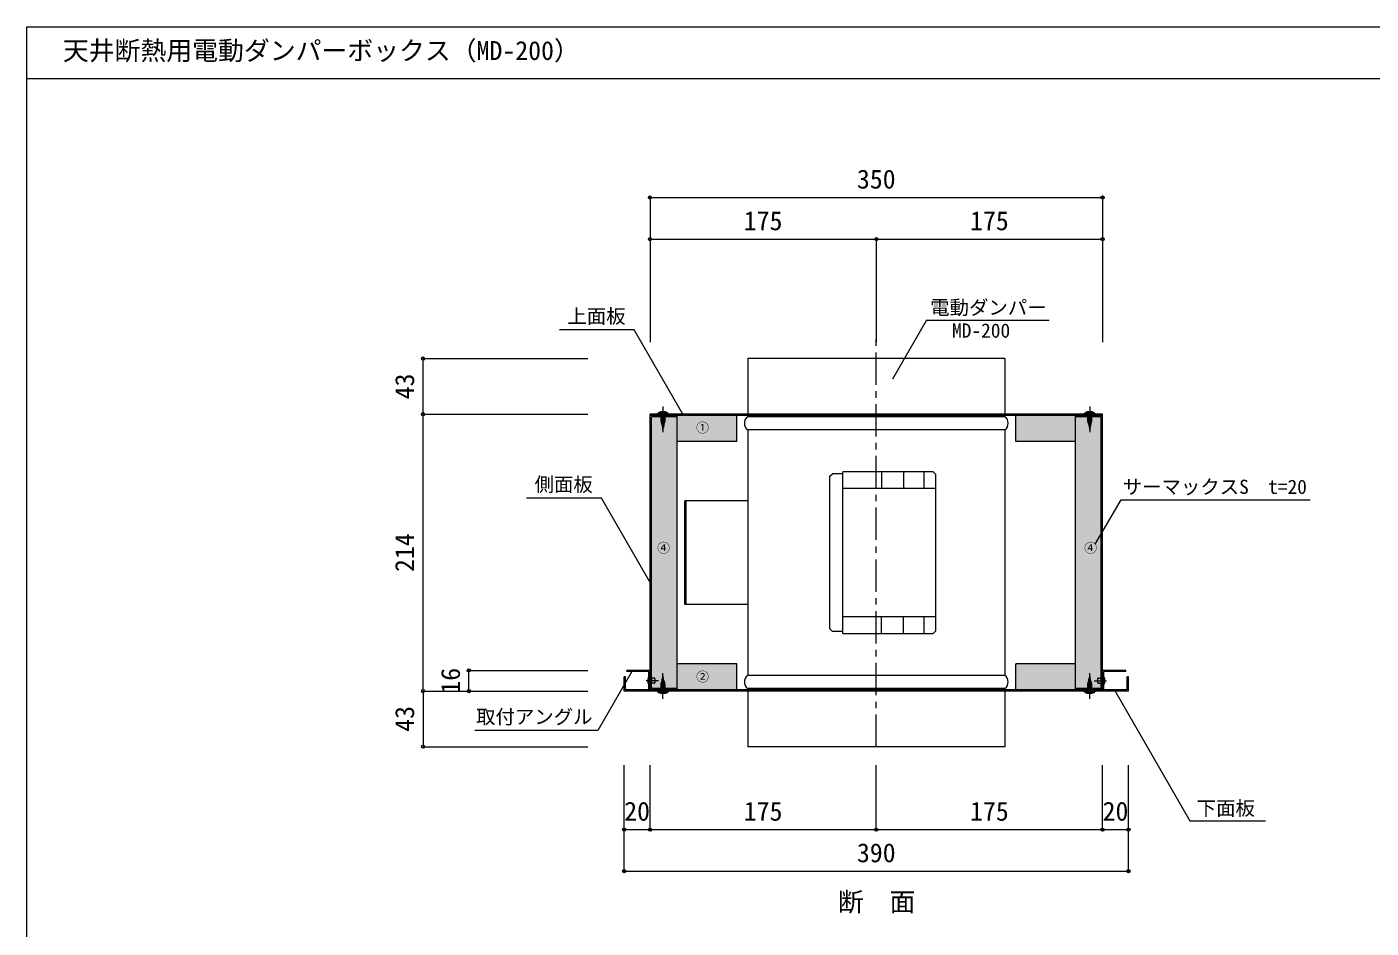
# Model space of a CAD drawing. Units: millimetres at full size, sheet at 1:5. Extents: x -1788 to 2332, y -754 to 651.
# Drawn here: x 312 to 1351, y -45 to 651 of the extents above; entities that cross this region are included whole.
import ezdxf
from ezdxf.enums import TextEntityAlignment as Align

# ---------------------------------------------------------------- set-up
doc = ezdxf.new("R2010")
doc.units = ezdxf.units.MM
doc.header["$LTSCALE"] = 5
doc.header["$PDMODE"] = 32
doc.header["$PDSIZE"] = 2.5
doc.linetypes.add('CHAIN1', pattern=[8, 5, -1, 1, -1])
doc.layers.add('0-1', color=4, linetype='Continuous', lineweight=15)
doc.layers.add('F-0', color=2, linetype='Continuous', lineweight=40)
doc.styles.add('ＭＳ ゴシック', font='')
doc.styles.get('ＭＳ ゴシック').set_extended_font_data('MS Gothic')

msp = doc.modelspace()

# ---------------------------------------------------------------- linework, layer by layer
at = {"layer": '0-1'}
for p, q in [((793.84, 519.395), (1143.84, 519.395)), ((793.84, 519.395), (793.84, 407.457)), ((1143.84, 519.395), (1143.84, 407.457)), ((793.84, 487.178), (968.84, 487.178)), ((793.84, 487.178), (793.84, 407.457)), ((968.84, 487.178), (968.84, 407.457)), ((968.84, 487.178), (1143.84, 487.178)), ((1143.84, 487.178), (1143.84, 407.457)), ((781.679, 416.993), (723.77, 416.993)), ((819.266, 351.891), (781.679, 416.993)), ((1007.722, 424.494), (981.385, 378.876)), ((1007.722, 424.494), (1102.566, 424.494)), ((618.252, 351.867), (618.252, 394.867)), ((618.252, 394.867), (745.741, 394.867)), ((618.252, 137.867), (618.252, 351.867)), ((618.252, 351.867), (745.741, 351.867)), ((799.84, 352.317), (799.84, 352.417)), ((807.39, 352.867), (800.29, 352.867)), ((807.39, 351.867), (800.29, 351.867)), ((805.84, 351.367), (801.84, 350.867)), ((805.84, 350.867), (801.84, 350.367)), ((805.84, 350.367), (801.84, 349.867)), ((805.84, 349.867), (801.84, 349.367)), ((805.84, 349.367), (801.84, 348.867)), ((805.84, 348.867), (801.84, 348.367)), ((805.84, 348.367), (801.848, 347.867)), ((805.832, 347.867), (801.881, 347.367)), ((805.799, 347.367), (801.939, 346.867)), ((805.741, 346.867), (802.022, 346.367)), ((805.658, 346.367), (802.132, 345.867)), ((805.548, 345.867), (802.269, 345.367)), ((802.34, 348.267), (802.34, 351.867)), ((805.411, 345.367), (802.411, 344.867)), ((805.269, 344.867), (802.554, 344.367)), ((805.126, 344.367), (802.697, 343.867)), ((802.706, 345.657), (803.84, 340.167)), ((804.983, 343.867), (802.84, 343.367)), ((804.84, 343.367), (802.983, 342.867)), ((803.84, 340.167), (804.974, 345.657)), ((805.34, 348.267), (805.34, 351.867)), ((807.84, 352.417), (807.84, 352.317)), ((1129.84, 352.317), (1129.84, 352.417)), ((1137.39, 352.867), (1130.29, 352.867)), ((1137.39, 351.867), (1130.29, 351.867)), ((1135.84, 351.367), (1131.84, 350.867)), ((1135.84, 350.867), (1131.84, 350.367)), ((1135.84, 350.367), (1131.84, 349.867)), ((1135.84, 349.867), (1131.84, 349.367)), ((1135.84, 349.367), (1131.84, 348.867)), ((1135.84, 348.867), (1131.84, 348.367)), ((1135.84, 348.367), (1131.848, 347.867)), ((1135.832, 347.867), (1131.881, 347.367)), ((1135.799, 347.367), (1131.939, 346.867)), ((1135.741, 346.867), (1132.022, 346.367)), ((1135.658, 346.367), (1132.132, 345.867)), ((1135.548, 345.867), (1132.269, 345.367)), ((1132.34, 348.267), (1132.34, 351.867)), ((1135.411, 345.367), (1132.411, 344.867)), ((1135.269, 344.867), (1132.554, 344.367)), ((1135.126, 344.367), (1132.697, 343.867)), ((1132.706, 345.657), (1133.84, 340.167)), ((1134.983, 343.867), (1132.84, 343.367)), ((1134.84, 343.367), (1132.983, 342.867)), ((1133.84, 340.167), (1134.974, 345.657)), ((1135.34, 348.267), (1135.34, 351.867)), ((1137.84, 352.417), (1137.84, 352.317)), ((804.697, 342.867), (803.126, 342.367)), ((804.554, 342.367), (803.269, 341.867)), ((804.411, 341.867), (803.411, 341.367)), ((804.269, 341.367), (803.554, 340.867)), ((1134.697, 342.867), (1133.126, 342.367)), ((1134.554, 342.367), (1133.269, 341.867)), ((1134.411, 341.867), (1133.411, 341.367)), ((1134.269, 341.367), (1133.554, 340.867)), ((756.3, 286.95), (698.391, 286.95)), ((793.886, 221.849), (756.3, 286.95)), ((1138.203, 251.318), (1158.11, 285.799)), ((1158.11, 285.799), (1304.314, 285.799)), ((653.756, 137.867), (653.756, 153.867)), ((653.756, 153.867), (745.741, 153.867)), ((779.79, 152.867), (753.453, 107.249)), ((802.554, 145.367), (804.983, 145.867)), ((802.697, 145.867), (804.84, 146.367)), ((803.84, 149.567), (802.706, 144.076)), ((802.84, 146.367), (804.697, 146.867)), ((802.983, 146.867), (804.554, 147.367)), ((803.126, 147.367), (804.411, 147.867)), ((803.269, 147.867), (804.269, 148.367)), ((803.411, 148.367), (804.126, 148.867)), ((804.974, 144.076), (803.84, 149.567)), ((1132.554, 145.367), (1134.983, 145.867)), ((1132.697, 145.867), (1134.84, 146.367)), ((1133.84, 149.567), (1132.706, 144.076)), ((1132.84, 146.367), (1134.697, 146.867)), ((1132.983, 146.867), (1134.554, 147.367)), ((1133.126, 147.367), (1134.411, 147.867)), ((1133.269, 147.867), (1134.269, 148.367)), ((1133.411, 148.367), (1134.126, 148.867)), ((1134.974, 144.076), (1133.84, 149.567)), ((618.252, 137.867), (745.741, 137.867)), ((618.252, 137.867), (618.252, 94.867)), ((653.756, 137.867), (745.741, 137.867)), ((799.84, 137.317), (799.84, 137.417)), ((800.29, 137.867), (807.39, 137.867)), ((800.29, 136.867), (807.39, 136.867)), ((801.84, 141.367), (805.832, 141.867)), ((801.84, 140.867), (805.84, 141.367)), ((801.84, 140.367), (805.84, 140.867)), ((801.84, 139.867), (805.84, 140.367)), ((801.84, 139.367), (805.84, 139.867)), ((801.84, 138.867), (805.84, 139.367)), ((801.84, 138.367), (805.84, 138.867)), ((801.848, 141.867), (805.799, 142.367)), ((801.881, 142.367), (805.741, 142.867)), ((801.939, 142.867), (805.658, 143.367)), ((802.022, 143.367), (805.548, 143.867)), ((802.132, 143.867), (805.411, 144.367)), ((802.269, 144.367), (805.269, 144.867)), ((802.34, 141.466), (802.34, 137.867)), ((802.411, 144.867), (805.126, 145.367)), ((805.34, 141.466), (805.34, 137.867)), ((807.84, 137.417), (807.84, 137.317)), ((1129.84, 137.317), (1129.84, 137.417)), ((1130.29, 137.867), (1137.39, 137.867)), ((1130.29, 136.867), (1137.39, 136.867)), ((1131.84, 141.367), (1135.832, 141.867)), ((1131.84, 140.867), (1135.84, 141.367)), ((1131.84, 140.367), (1135.84, 140.867)), ((1131.84, 139.867), (1135.84, 140.367)), ((1131.84, 139.367), (1135.84, 139.867)), ((1131.84, 138.867), (1135.84, 139.367)), ((1131.84, 138.367), (1135.84, 138.867)), ((1131.848, 141.867), (1135.799, 142.367)), ((1131.881, 142.367), (1135.741, 142.867)), ((1131.939, 142.867), (1135.658, 143.367)), ((1132.022, 143.367), (1135.548, 143.867)), ((1132.132, 143.867), (1135.411, 144.367)), ((1132.269, 144.367), (1135.269, 144.867)), ((1132.34, 141.466), (1132.34, 137.867)), ((1132.411, 144.867), (1135.126, 145.367)), ((1135.34, 141.466), (1135.34, 137.867)), ((1137.84, 137.417), (1137.84, 137.317)), ((1153.469, 137.867), (1211.38, 37.561)), ((753.453, 107.249), (658.422, 107.249)), ((618.252, 94.867), (745.741, 94.867)), ((773.84, -1.37), (773.84, 80.636)), ((773.84, 30.743), (773.84, 80.636)), ((793.84, 30.743), (793.84, 80.636)), ((968.84, 30.743), (968.84, 80.636)), ((1143.84, 30.743), (1143.84, 80.636)), ((1163.84, -1.37), (1163.84, 80.636)), ((1163.84, 30.743), (1163.84, 80.636)), ((1211.38, 37.561), (1269.845, 37.561)), ((773.84, 30.743), (793.84, 30.743)), ((793.84, 30.743), (968.84, 30.743)), ((968.84, 30.743), (1143.84, 30.743)), ((1143.84, 30.743), (1163.84, 30.743)), ((773.84, -1.37), (1163.84, -1.37))]:
    msp.add_line(p, q, dxfattribs=at)
at = {"layer": '0-1', "linetype": 'CHAIN1'}
for p, q in [((968.84, 94.65), (968.84, 410.896)), ((803.84, 357.76), (803.84, 337.939)), ((1133.84, 357.76), (1133.84, 337.939)), ((800.304, 145.867), (790.805, 145.867)), ((803.84, 131.973), (803.84, 151.794)), ((1133.84, 131.973), (1133.84, 151.794)), ((1137.376, 145.867), (1146.875, 145.867))]:
    msp.add_line(p, q, dxfattribs=at)
at = {"layer": '0-1', "color": 7, "lineweight": 20}
for p, q in [((869.34, 394.867), (869.34, 349.867)), ((1068.34, 394.867), (869.34, 394.867)), ((869.34, 394.867), (869.34, 349.867)), ((1068.34, 394.867), (869.34, 394.867)), ((1068.34, 394.867), (1068.34, 349.867)), ((1068.34, 394.867), (1068.34, 349.867)), ((793.84, 138.867), (793.84, 351.867)), ((867.893, 351.867), (793.84, 351.867)), ((867.893, 350.867), (793.84, 350.867)), ((794.84, 139.867), (794.84, 349.867)), ((814.84, 349.867), (794.84, 349.867)), ((813.84, 349.867), (813.84, 350.867)), ((814.84, 138.867), (814.84, 350.867)), ((860.84, 330.867), (860.84, 350.867)), ((866.84, 350.867), (866.84, 351.867)), ((1070.84, 351.867), (867.893, 351.867)), ((1068.34, 349.867), (869.34, 349.867)), ((1068.34, 349.867), (869.34, 349.867)), ((1143.84, 351.867), (1070.84, 351.867)), ((1070.84, 350.867), (1070.84, 351.867)), ((1122.84, 138.867), (1122.84, 350.867)), ((1142.84, 349.867), (1122.84, 349.867)), ((1123.84, 349.867), (1123.84, 350.867)), ((1142.84, 139.867), (1142.84, 349.867)), ((1143.84, 138.867), (1143.84, 351.867)), ((1068.34, 339.867), (869.34, 339.867)), ((869.34, 339.867), (869.34, 149.867)), ((869.34, 339.867), (869.34, 149.867)), ((1068.34, 339.867), (869.34, 339.867)), ((1068.34, 339.867), (1068.34, 149.867)), ((1068.34, 339.867), (1068.34, 149.867)), ((860.84, 330.867), (814.84, 330.867)), ((932.84, 303.867), (934.84, 305.867)), ((932.84, 185.867), (932.84, 303.867)), ((942.84, 305.867), (934.84, 305.867)), ((942.84, 182.367), (942.84, 307.367)), ((1012.84, 307.367), (942.84, 307.367)), ((972.84, 307.367), (972.84, 294.367)), ((989.84, 307.367), (989.84, 294.367)), ((1005.84, 294.367), (1005.84, 307.367)), ((1014.84, 305.367), (1012.84, 307.367)), ((1014.84, 184.367), (1014.84, 305.367)), ((1014.84, 294.367), (942.84, 294.367)), ((820.84, 204.867), (820.84, 284.867)), ((869.34, 284.867), (820.84, 284.867)), ((821.84, 204.867), (821.84, 284.867)), ((820.84, 224.867), (820.84, 264.867)), ((942.84, 186.867), (942.84, 226.867)), ((869.34, 204.867), (820.84, 204.867)), ((942.84, 195.367), (1014.84, 195.367)), ((972.84, 182.367), (972.84, 195.367)), ((989.84, 182.367), (989.84, 195.367)), ((1005.84, 182.367), (1005.84, 195.367)), ((934.84, 183.867), (932.84, 185.867)), ((942.84, 183.867), (934.84, 183.867)), ((942.84, 182.367), (1012.84, 182.367)), ((1012.84, 182.367), (1014.84, 184.367)), ((860.84, 158.867), (814.84, 158.867)), ((860.84, 138.867), (860.84, 158.867)), ((1076.84, 138.867), (1076.84, 158.867)), ((1122.84, 158.867), (1076.84, 158.867)), ((773.84, 137.867), (773.84, 148.867)), ((774.84, 148.867), (773.84, 148.867)), ((774.84, 138.867), (774.84, 148.867)), ((775.84, 152.867), (775.84, 153.867)), ((793.84, 153.867), (775.84, 153.867)), ((792.84, 152.867), (775.84, 152.867)), ((792.84, 138.867), (792.84, 152.867)), ((792.84, 149.067), (792.84, 142.667)), ((792.84, 147.467), (794.84, 147.467)), ((794.84, 147.367), (794.84, 144.367)), ((797.14, 147.867), (795.34, 147.867)), ((797.64, 147.367), (797.64, 144.367)), ((1068.34, 149.867), (869.34, 149.867)), ((1068.34, 149.867), (869.34, 149.867)), ((1140.04, 144.367), (1140.04, 147.367)), ((1140.54, 147.867), (1142.34, 147.867)), ((1144.84, 147.467), (1142.84, 147.467)), ((1142.84, 144.367), (1142.84, 147.367)), ((1161.84, 153.867), (1143.84, 153.867)), ((1161.84, 152.867), (1144.84, 152.867)), ((1144.84, 138.867), (1144.84, 152.867)), ((1144.84, 142.667), (1144.84, 149.067)), ((1161.84, 152.867), (1161.84, 153.867)), ((1163.84, 148.867), (1162.84, 148.867)), ((1162.84, 138.867), (1162.84, 148.867)), ((1163.84, 137.867), (1163.84, 148.867)), ((866.84, 137.867), (773.84, 137.867)), ((866.84, 138.867), (774.84, 138.867)), ((792.84, 144.267), (794.84, 144.267)), ((814.84, 139.867), (794.84, 139.867)), ((797.14, 143.867), (795.34, 143.867)), ((813.84, 138.867), (813.84, 139.867)), ((866.84, 137.867), (866.84, 138.867)), ((1070.84, 138.867), (866.84, 138.867)), ((1070.84, 137.867), (866.84, 137.867)), ((1068.34, 139.867), (869.34, 139.867)), ((869.34, 139.867), (869.34, 94.867)), ((869.34, 139.867), (869.34, 94.867)), ((1068.34, 139.867), (869.34, 139.867)), ((1068.34, 139.867), (1068.34, 94.867)), ((1070.84, 137.867), (1070.84, 138.867)), ((1162.84, 138.867), (1070.84, 138.867)), ((1163.84, 137.867), (1070.84, 137.867)), ((1142.84, 139.867), (1122.84, 139.867)), ((1123.84, 138.867), (1123.84, 139.867)), ((1140.54, 143.867), (1142.34, 143.867)), ((1144.84, 144.267), (1142.84, 144.267)), ((1068.34, 94.867), (869.34, 94.867))]:
    msp.add_line(p, q, dxfattribs=at)
for points in [[(1143.84, 350.867), (1070.84, 350.867), (867.893, 350.867)], [(1122.84, 330.867), (1076.84, 330.867), (1076.84, 350.867)], [(1068.34, 139.867), (1068.34, 94.867), (869.34, 94.867)]]:
    msp.add_lwpolyline(points, dxfattribs=at)
at = {"layer": '0-1'}
for centre, radius, start, end in [((803.84, 347.065), 6.801, 58.53598, 121.464), ((1133.84, 347.065), 6.801, 58.53598, 121.464), ((800.29, 352.417), 0.45, 90, 180), ((800.29, 352.317), 0.45, 180, 270), ((811.84, 348.267), 9.5, 180, 195.94539), ((795.84, 348.267), 9.5, 344.0546, 0), ((807.39, 352.417), 0.45, 0, 90), ((807.39, 352.317), 0.45, 270, 0), ((1130.29, 352.417), 0.45, 90, 180), ((1130.29, 352.317), 0.45, 180, 270), ((1141.84, 348.267), 9.5, 180, 195.94539), ((1125.84, 348.267), 9.5, 344.0546, 0), ((1137.39, 352.417), 0.45, 0, 90), ((1137.39, 352.317), 0.45, 270, 0), ((800.29, 137.417), 0.45, 90, 180), ((800.29, 137.317), 0.45, 180, 270), ((803.84, 142.668), 6.801, 238.53598, 301.464), ((811.84, 141.466), 9.5, 164.0546, 180), ((795.84, 141.466), 9.5, 0, 15.94539), ((807.39, 137.417), 0.45, 0, 90), ((807.39, 137.317), 0.45, 270, 0), ((1130.29, 137.417), 0.45, 90, 180), ((1130.29, 137.317), 0.45, 180, 270), ((1133.84, 142.668), 6.801, 238.53598, 301.464), ((1141.84, 141.466), 9.5, 164.0546, 180), ((1125.84, 141.466), 9.5, 0, 15.94539), ((1137.39, 137.417), 0.45, 0, 90), ((1137.39, 137.317), 0.45, 270, 0)]:
    msp.add_arc(centre, radius, start, end, dxfattribs=at)
at = {"layer": '0-1', "color": 7, "lineweight": 20}
for centre, radius, start, end in [((873.09, 344.867), 6.25, 126.8699, 233.1301), ((873.09, 344.867), 6.25, 126.8699, 233.1301), ((1064.59, 344.867), 6.25, 306.8699, 53.1301), ((1064.59, 344.867), 6.25, 306.8699, 53.1301), ((798.84, 145.867), 6.8, 151.92751, 208.07248), ((795.34, 147.367), 0.5, 90, 180), ((797.14, 147.367), 0.5, 0, 90), ((873.09, 144.867), 6.25, 126.8699, 233.1301), ((873.09, 144.867), 6.25, 126.8699, 233.1301), ((1064.59, 144.867), 6.25, 306.8699, 53.1301), ((1064.59, 144.867), 6.25, 306.8699, 53.1301), ((1140.54, 147.367), 0.5, 90, 180), ((1142.34, 147.367), 0.5, 0, 90), ((1138.84, 145.867), 6.8, 331.92751, 28.07248), ((795.34, 144.367), 0.5, 180, 270), ((797.14, 144.367), 0.5, 270, 0), ((1140.54, 144.367), 0.5, 180, 270), ((1142.34, 144.367), 0.5, 270, 0)]:
    msp.add_arc(centre, radius, start, end, dxfattribs=at)
at = {"layer": '0-1'}
for p in [(793.84, 519.395), (1143.84, 519.395), (793.84, 487.178), (968.84, 487.178), (1143.84, 487.178), (618.252, 394.867), (618.252, 351.867), (653.756, 153.867), (618.252, 137.867), (653.756, 137.867), (618.252, 94.867), (773.84, 30.743), (793.84, 30.743), (968.84, 30.743), (1143.84, 30.743), (1163.84, 30.743), (773.84, -1.37), (1163.84, -1.37)]:
    msp.add_point(p, dxfattribs=at)
at = {"layer": '0-1', "color": 51}
for points in [[(860.84, 330.867), (814.84, 349.867), (794.84, 349.867)], [(814.84, 330.867), (860.84, 330.867), (794.84, 349.867)], [(814.84, 330.867), (794.84, 349.867), (794.84, 139.867)], [(860.84, 330.867), (860.84, 350.867), (814.84, 350.867)], [(860.84, 330.867), (814.84, 350.867), (814.84, 349.867)], [(1076.84, 350.867), (1076.84, 330.867), (1122.84, 330.867)], [(1122.84, 349.867), (1122.84, 350.867), (1076.84, 350.867)], [(1122.84, 349.867), (1076.84, 350.867), (1122.84, 330.867)], [(1142.84, 139.867), (1142.84, 349.867), (1122.84, 349.867)], [(1122.84, 158.867), (1142.84, 139.867), (1122.84, 349.867)], [(814.84, 330.867), (794.84, 139.867), (814.84, 139.867)], [(814.84, 138.867), (860.84, 138.867), (860.84, 158.867)], [(814.84, 138.867), (860.84, 158.867), (814.84, 158.867)], [(1076.84, 158.867), (1122.84, 139.867), (1142.84, 139.867)], [(1076.84, 158.867), (1076.84, 138.867), (1122.84, 138.867)], [(1076.84, 158.867), (1122.84, 138.867), (1122.84, 139.867)], [(1122.84, 158.867), (1076.84, 158.867), (1142.84, 139.867)]]:
    msp.add_solid(points, dxfattribs=at)
at = {"layer": 'F-0', "color": 5, "lineweight": 9}
msp.add_line((311.906, 611.259), (2331.906, 611.259), dxfattribs=at)
msp.add_lwpolyline([(311.906, -753.741), (311.906, 651.259), (2331.906, 651.259)], dxfattribs=at)

# ---------------------------------------------------------------- texts
at = {"layer": '0-1', "color": 7, "style": 'ＭＳ ゴシック'}
for s, height, p in [('天井断熱用電動ダンパーボックス（MD-200）', 14.66, (339.765, 621.232)), ('350', 14.66, (953.84, 521.895)), ('175', 14.66, (866.34, 489.678)), ('175', 14.66, (1041.34, 489.678)), ('電動ダンパー', 11, (1010.516, 425.559)), ('上面板', 11, (729.929, 418.844)), ('MD-200', 11, (1027.443, 407.728)), ('①', 7.331, (829.445, 335.572)), ('側面板', 11, (704.549, 288.802)), ('サーマックスS\u3000t=20', 11, (1159.388, 286.947)), ('④', 7.331, (799.318, 242.631)), ('④', 7.331, (1129.568, 242.631)), ('②', 7.331, (829.445, 143.079)), ('取付アングル', 11, (659.318, 109.166)), ('20', 14.66, (773.84, 33.243)), ('20', 14.66, (1143.84, 33.243)), ('下面板', 11, (1216.635, 38.518)), ('175', 14.66, (866.34, 33.243)), ('175', 14.66, (1041.34, 33.243)), ('390', 14.66, (953.84, 1.13)), ('断\u3000面', 14.66, (939.031, -36.839))]:
    msp.add_text(s, height=height, dxfattribs=at).set_placement(p, align=Align.BOTTOM_LEFT)
for s, p in [('43', (615.752, 363.367)), ('214', (615.752, 229.867)), ('16', (651.256, 135.867)), ('43', (615.752, 106.367))]:
    msp.add_text(s, height=14.66, rotation=90, dxfattribs=at).set_placement(p, align=Align.BOTTOM_LEFT)

doc.saveas('drawing.dxf')
